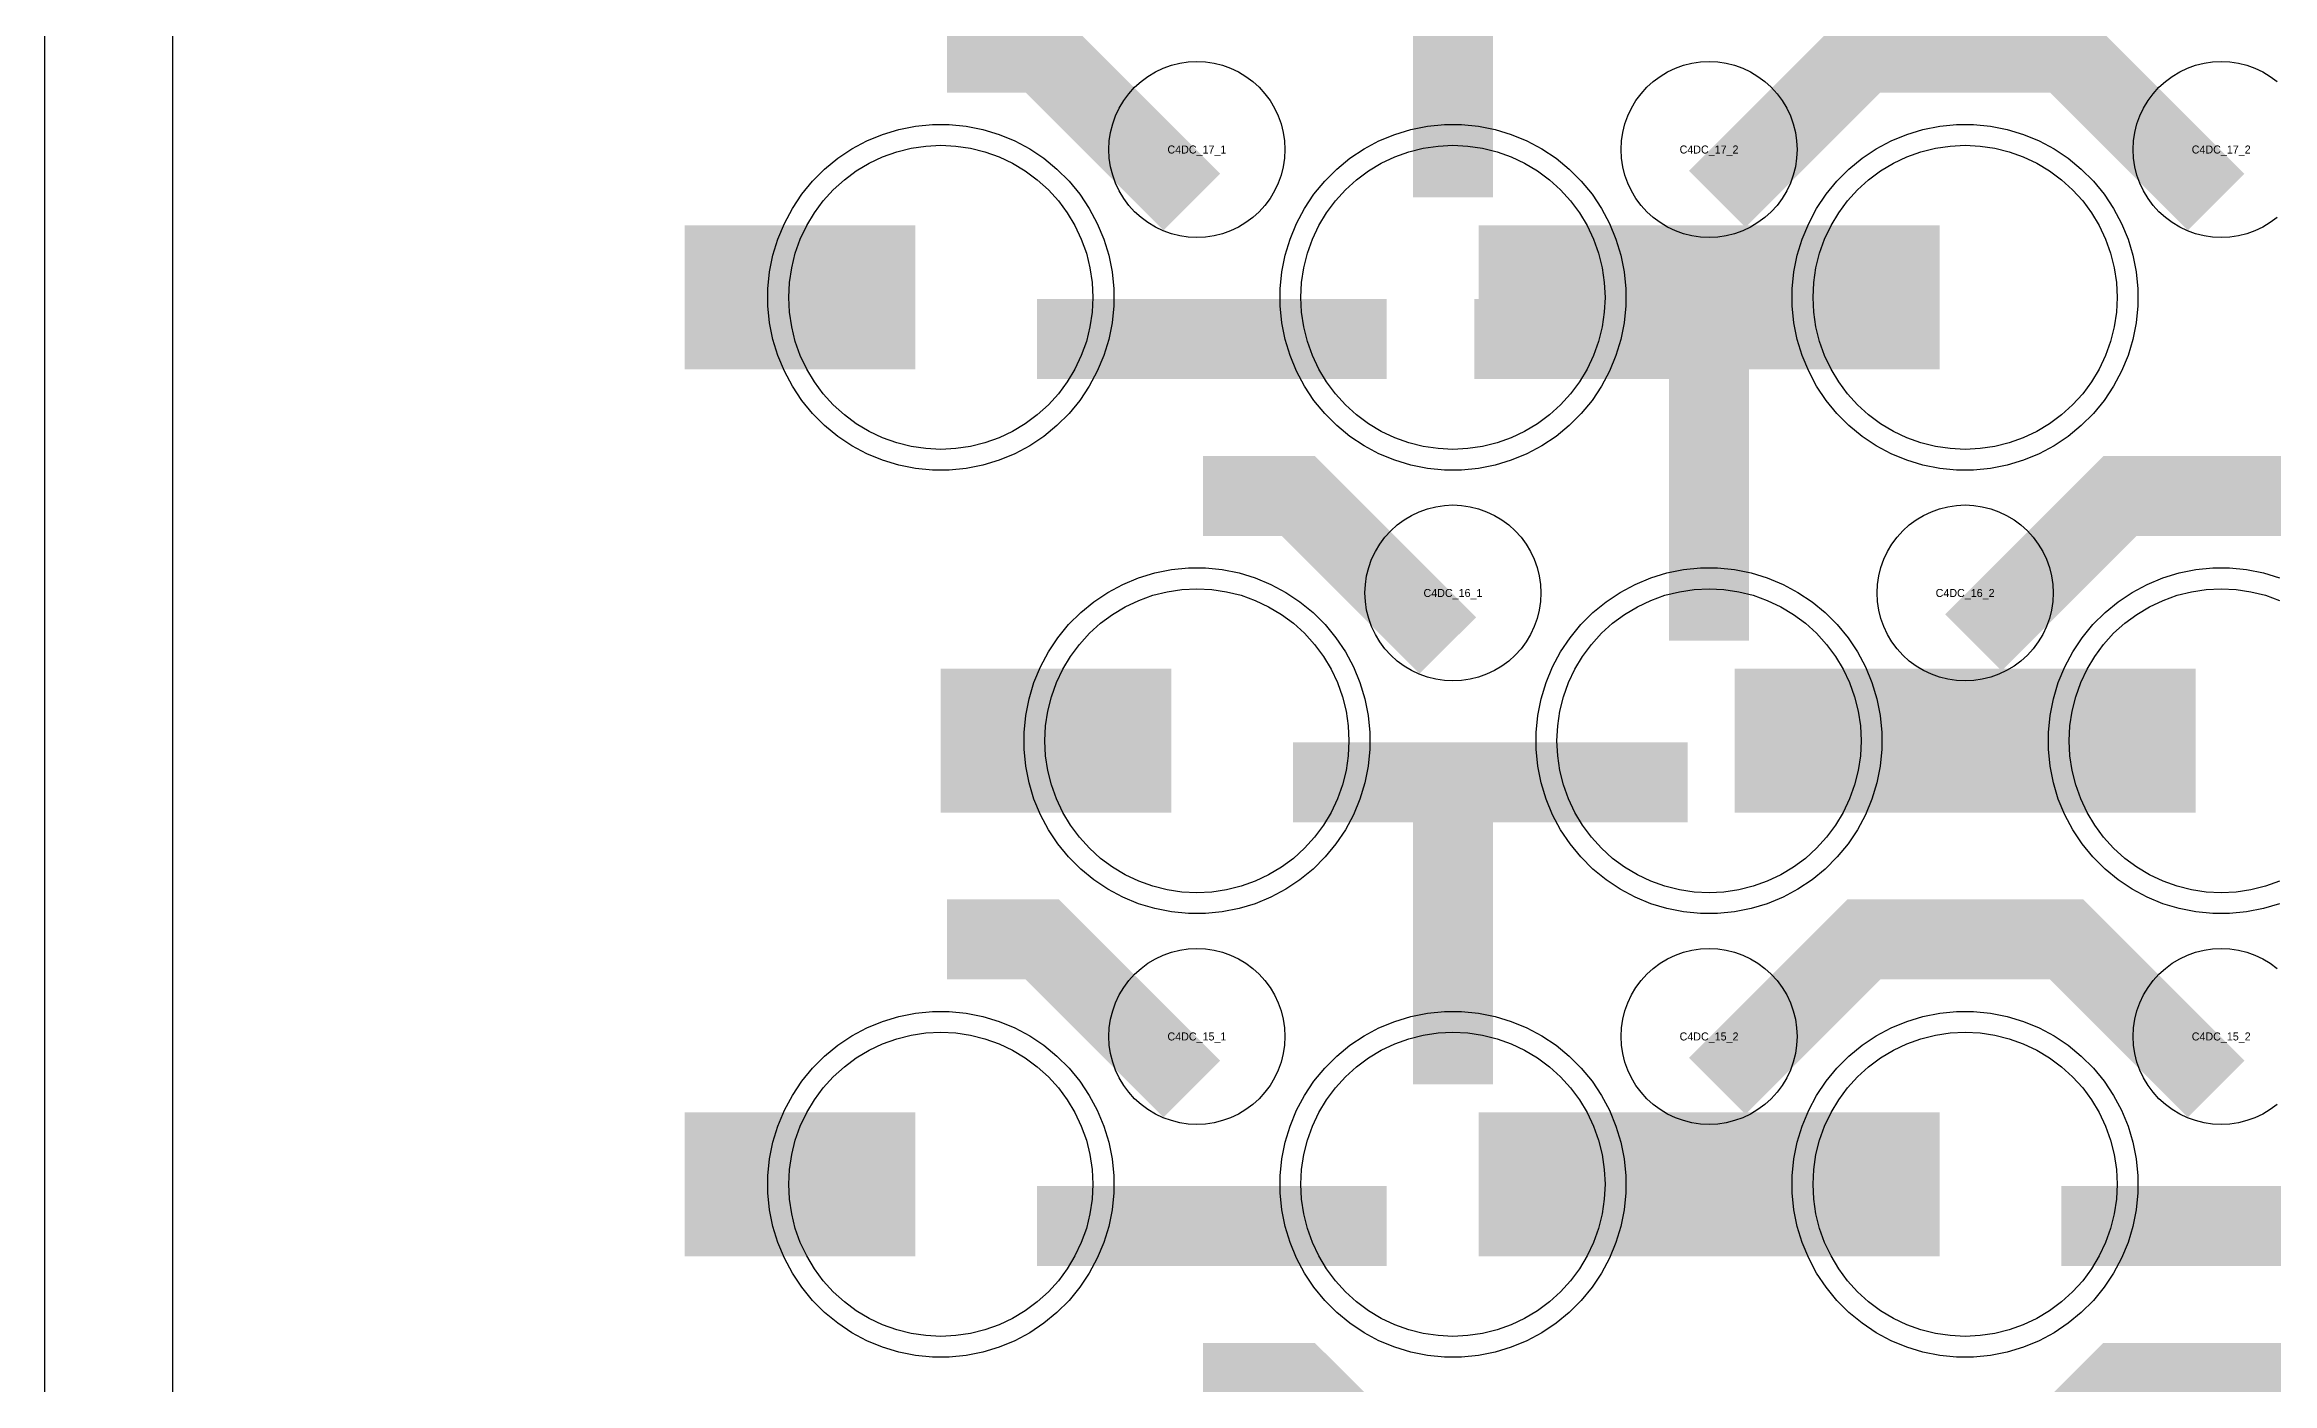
# Model space of a CAD drawing. Extents: x -11880 to 11880, y -14992 to 14992.
# Drawn here: x -11880 to -11184, y -12823 to -12405 of the extents above; entities that cross this region are included whole.
import ezdxf
from ezdxf.enums import TextEntityAlignment as Align

# ---------------------------------------------------------------- set-up
doc = ezdxf.new("R2010")
doc.units = 0
doc.header["$MEASUREMENT"] = 0
for name, color, linetype in [('GDS_775_DT_237', 138, 'CONTINUOUS'), ('OUTLINE', 30, 'CONTINUOUS'), ('RDL1_FS', 34, 'CONTINUOUS'), ('RDL_BS', 160, 'CONTINUOUS')]:
    doc.layers.add(name, color=color, linetype=linetype)

msp = doc.modelspace()

# ---------------------------------------------------------------- linework, layer by layer
at = {"layer": 'OUTLINE'}
for points in [[(-11880, -14992.5), (11880, -14992.5), (11880, 14992.5), (-11880, 14992.5)], [(-11840, -14952.5), (11840, -14952.5), (11840, 14952.5), (-11840, 14952.5)]]:
    msp.add_lwpolyline(points, close=True, dxfattribs=at)
at = {"layer": 'RDL1_FS'}
for points in [[(-11600, -12531.484), (-11604.657, -12531.255), (-11609.268, -12530.571), (-11613.791, -12529.439), (-11618.181, -12527.867), (-11622.395, -12525.875), (-11626.395, -12523.477), (-11630.14, -12520.699), (-11633.594, -12517.569), (-11636.724, -12514.115), (-11639.502, -12510.37), (-11641.9, -12506.37), (-11643.892, -12502.156), (-11645.464, -12497.766), (-11646.596, -12493.243), (-11647.28, -12488.632), (-11647.509, -12483.975), (-11647.28, -12479.318), (-11646.596, -12474.707), (-11645.464, -12470.184), (-11643.892, -12465.794), (-11641.9, -12461.58), (-11639.502, -12457.58), (-11636.724, -12453.835), (-11633.594, -12450.381), (-11630.14, -12447.251), (-11626.395, -12444.473), (-11622.395, -12442.075), (-11618.181, -12440.083), (-11613.791, -12438.511), (-11609.268, -12437.379), (-11604.657, -12436.695), (-11600, -12436.466), (-11595.343, -12436.695), (-11590.732, -12437.379), (-11586.209, -12438.511), (-11581.819, -12440.083), (-11577.605, -12442.075), (-11573.605, -12444.473), (-11569.86, -12447.251), (-11566.406, -12450.381), (-11563.276, -12453.835), (-11560.498, -12457.58), (-11558.1, -12461.58), (-11556.108, -12465.794), (-11554.536, -12470.184), (-11553.404, -12474.707), (-11552.72, -12479.318), (-11552.491, -12483.975), (-11552.72, -12488.632), (-11553.404, -12493.243), (-11554.536, -12497.766), (-11556.108, -12502.156), (-11558.1, -12506.37), (-11560.498, -12510.37), (-11563.276, -12514.115), (-11566.406, -12517.569), (-11569.86, -12520.699), (-11573.605, -12523.477), (-11577.605, -12525.875), (-11581.819, -12527.867), (-11586.209, -12529.439), (-11590.732, -12530.571), (-11595.343, -12531.255)], [(-11440, -12531.484), (-11444.657, -12531.255), (-11449.268, -12530.571), (-11453.791, -12529.439), (-11458.181, -12527.867), (-11462.395, -12525.875), (-11466.395, -12523.477), (-11470.14, -12520.699), (-11473.594, -12517.569), (-11476.724, -12514.115), (-11479.502, -12510.37), (-11481.9, -12506.37), (-11483.892, -12502.156), (-11485.464, -12497.766), (-11486.596, -12493.243), (-11487.28, -12488.632), (-11487.509, -12483.975), (-11487.28, -12479.318), (-11486.596, -12474.707), (-11485.464, -12470.184), (-11483.892, -12465.794), (-11481.9, -12461.58), (-11479.502, -12457.58), (-11476.724, -12453.835), (-11473.594, -12450.381), (-11470.14, -12447.251), (-11466.395, -12444.473), (-11462.395, -12442.075), (-11458.181, -12440.083), (-11453.791, -12438.511), (-11449.268, -12437.379), (-11444.657, -12436.695), (-11440, -12436.466), (-11435.343, -12436.695), (-11430.732, -12437.379), (-11426.209, -12438.511), (-11421.819, -12440.083), (-11417.605, -12442.075), (-11413.605, -12444.473), (-11409.86, -12447.251), (-11406.406, -12450.381), (-11403.276, -12453.835), (-11400.498, -12457.58), (-11398.1, -12461.58), (-11396.108, -12465.794), (-11394.536, -12470.184), (-11393.404, -12474.707), (-11392.72, -12479.318), (-11392.491, -12483.975), (-11392.72, -12488.632), (-11393.404, -12493.243), (-11394.536, -12497.766), (-11396.108, -12502.156), (-11398.1, -12506.37), (-11400.498, -12510.37), (-11403.276, -12514.115), (-11406.406, -12517.569), (-11409.86, -12520.699), (-11413.605, -12523.477), (-11417.605, -12525.875), (-11421.819, -12527.867), (-11426.209, -12529.439), (-11430.732, -12530.571), (-11435.343, -12531.255)], [(-11280, -12531.484), (-11284.657, -12531.255), (-11289.268, -12530.571), (-11293.791, -12529.439), (-11298.181, -12527.867), (-11302.395, -12525.875), (-11306.395, -12523.477), (-11310.14, -12520.699), (-11313.594, -12517.569), (-11316.724, -12514.115), (-11319.502, -12510.37), (-11321.9, -12506.37), (-11323.892, -12502.156), (-11325.464, -12497.766), (-11326.596, -12493.243), (-11327.28, -12488.632), (-11327.509, -12483.975), (-11327.28, -12479.318), (-11326.596, -12474.707), (-11325.464, -12470.184), (-11323.892, -12465.794), (-11321.9, -12461.58), (-11319.502, -12457.58), (-11316.724, -12453.835), (-11313.594, -12450.381), (-11310.14, -12447.251), (-11306.395, -12444.473), (-11302.395, -12442.075), (-11298.181, -12440.083), (-11293.791, -12438.511), (-11289.268, -12437.379), (-11284.657, -12436.695), (-11280, -12436.466), (-11275.343, -12436.695), (-11270.732, -12437.379), (-11266.209, -12438.511), (-11261.819, -12440.083), (-11257.605, -12442.075), (-11253.605, -12444.473), (-11249.86, -12447.251), (-11246.406, -12450.381), (-11243.276, -12453.835), (-11240.498, -12457.58), (-11238.1, -12461.58), (-11236.108, -12465.794), (-11234.536, -12470.184), (-11233.404, -12474.707), (-11232.72, -12479.318), (-11232.491, -12483.975), (-11232.72, -12488.632), (-11233.404, -12493.243), (-11234.536, -12497.766), (-11236.108, -12502.156), (-11238.1, -12506.37), (-11240.498, -12510.37), (-11243.276, -12514.115), (-11246.406, -12517.569), (-11249.86, -12520.699), (-11253.605, -12523.477), (-11257.605, -12525.875), (-11261.819, -12527.867), (-11266.209, -12529.439), (-11270.732, -12530.571), (-11275.343, -12531.255)], [(-11520, -12670.049), (-11524.657, -12669.82), (-11529.268, -12669.136), (-11533.791, -12668.004), (-11538.181, -12666.432), (-11542.395, -12664.44), (-11546.395, -12662.042), (-11550.14, -12659.264), (-11553.594, -12656.134), (-11556.724, -12652.68), (-11559.502, -12648.935), (-11561.9, -12644.935), (-11563.892, -12640.721), (-11565.464, -12636.331), (-11566.596, -12631.808), (-11567.28, -12627.197), (-11567.509, -12622.54), (-11567.28, -12617.883), (-11566.596, -12613.272), (-11565.464, -12608.749), (-11563.892, -12604.359), (-11561.9, -12600.145), (-11559.502, -12596.145), (-11556.724, -12592.4), (-11553.594, -12588.946), (-11550.14, -12585.816), (-11546.395, -12583.038), (-11542.395, -12580.64), (-11538.181, -12578.648), (-11533.791, -12577.076), (-11529.268, -12575.944), (-11524.657, -12575.26), (-11520, -12575.031), (-11515.343, -12575.26), (-11510.732, -12575.944), (-11506.209, -12577.076), (-11501.819, -12578.648), (-11497.605, -12580.64), (-11493.605, -12583.038), (-11489.86, -12585.816), (-11486.406, -12588.946), (-11483.276, -12592.4), (-11480.498, -12596.145), (-11478.1, -12600.145), (-11476.108, -12604.359), (-11474.536, -12608.749), (-11473.404, -12613.272), (-11472.72, -12617.883), (-11472.491, -12622.54), (-11472.72, -12627.197), (-11473.404, -12631.808), (-11474.536, -12636.331), (-11476.108, -12640.721), (-11478.1, -12644.935), (-11480.498, -12648.935), (-11483.276, -12652.68), (-11486.406, -12656.134), (-11489.86, -12659.264), (-11493.605, -12662.042), (-11497.605, -12664.44), (-11501.819, -12666.432), (-11506.209, -12668.004), (-11510.732, -12669.136), (-11515.343, -12669.82)], [(-11360, -12670.049), (-11364.657, -12669.82), (-11369.268, -12669.136), (-11373.791, -12668.004), (-11378.181, -12666.432), (-11382.395, -12664.44), (-11386.395, -12662.042), (-11390.14, -12659.264), (-11393.594, -12656.134), (-11396.724, -12652.68), (-11399.502, -12648.935), (-11401.9, -12644.935), (-11403.892, -12640.721), (-11405.464, -12636.331), (-11406.596, -12631.808), (-11407.28, -12627.197), (-11407.509, -12622.54), (-11407.28, -12617.883), (-11406.596, -12613.272), (-11405.464, -12608.749), (-11403.892, -12604.359), (-11401.9, -12600.145), (-11399.502, -12596.145), (-11396.724, -12592.4), (-11393.594, -12588.946), (-11390.14, -12585.816), (-11386.395, -12583.038), (-11382.395, -12580.64), (-11378.181, -12578.648), (-11373.791, -12577.076), (-11369.268, -12575.944), (-11364.657, -12575.26), (-11360, -12575.031), (-11355.343, -12575.26), (-11350.732, -12575.944), (-11346.209, -12577.076), (-11341.819, -12578.648), (-11337.605, -12580.64), (-11333.605, -12583.038), (-11329.86, -12585.816), (-11326.406, -12588.946), (-11323.276, -12592.4), (-11320.498, -12596.145), (-11318.1, -12600.145), (-11316.108, -12604.359), (-11314.536, -12608.749), (-11313.404, -12613.272), (-11312.72, -12617.883), (-11312.491, -12622.54), (-11312.72, -12627.197), (-11313.404, -12631.808), (-11314.536, -12636.331), (-11316.108, -12640.721), (-11318.1, -12644.935), (-11320.498, -12648.935), (-11323.276, -12652.68), (-11326.406, -12656.134), (-11329.86, -12659.264), (-11333.605, -12662.042), (-11337.605, -12664.44), (-11341.819, -12666.432), (-11346.209, -12668.004), (-11350.732, -12669.136), (-11355.343, -12669.82)], [(-11600, -12808.614), (-11604.657, -12808.385), (-11609.268, -12807.701), (-11613.791, -12806.569), (-11618.181, -12804.997), (-11622.395, -12803.005), (-11626.395, -12800.607), (-11630.14, -12797.829), (-11633.594, -12794.699), (-11636.724, -12791.245), (-11639.502, -12787.5), (-11641.9, -12783.5), (-11643.892, -12779.286), (-11645.464, -12774.896), (-11646.596, -12770.373), (-11647.28, -12765.762), (-11647.509, -12761.105), (-11647.28, -12756.448), (-11646.596, -12751.837), (-11645.464, -12747.314), (-11643.892, -12742.924), (-11641.9, -12738.71), (-11639.502, -12734.71), (-11636.724, -12730.965), (-11633.594, -12727.511), (-11630.14, -12724.381), (-11626.395, -12721.603), (-11622.395, -12719.205), (-11618.181, -12717.213), (-11613.791, -12715.641), (-11609.268, -12714.509), (-11604.657, -12713.825), (-11600, -12713.596), (-11595.343, -12713.825), (-11590.732, -12714.509), (-11586.209, -12715.641), (-11581.819, -12717.213), (-11577.605, -12719.205), (-11573.605, -12721.603), (-11569.86, -12724.381), (-11566.406, -12727.511), (-11563.276, -12730.965), (-11560.498, -12734.71), (-11558.1, -12738.71), (-11556.108, -12742.924), (-11554.536, -12747.314), (-11553.404, -12751.837), (-11552.72, -12756.448), (-11552.491, -12761.105), (-11552.72, -12765.762), (-11553.404, -12770.373), (-11554.536, -12774.896), (-11556.108, -12779.286), (-11558.1, -12783.5), (-11560.498, -12787.5), (-11563.276, -12791.245), (-11566.406, -12794.699), (-11569.86, -12797.829), (-11573.605, -12800.607), (-11577.605, -12803.005), (-11581.819, -12804.997), (-11586.209, -12806.569), (-11590.732, -12807.701), (-11595.343, -12808.385)], [(-11440, -12808.614), (-11444.657, -12808.385), (-11449.268, -12807.701), (-11453.791, -12806.569), (-11458.181, -12804.997), (-11462.395, -12803.005), (-11466.395, -12800.607), (-11470.14, -12797.829), (-11473.594, -12794.699), (-11476.724, -12791.245), (-11479.502, -12787.5), (-11481.9, -12783.5), (-11483.892, -12779.286), (-11485.464, -12774.896), (-11486.596, -12770.373), (-11487.28, -12765.762), (-11487.509, -12761.105), (-11487.28, -12756.448), (-11486.596, -12751.837), (-11485.464, -12747.314), (-11483.892, -12742.924), (-11481.9, -12738.71), (-11479.502, -12734.71), (-11476.724, -12730.965), (-11473.594, -12727.511), (-11470.14, -12724.381), (-11466.395, -12721.603), (-11462.395, -12719.205), (-11458.181, -12717.213), (-11453.791, -12715.641), (-11449.268, -12714.509), (-11444.657, -12713.825), (-11440, -12713.596), (-11435.343, -12713.825), (-11430.732, -12714.509), (-11426.209, -12715.641), (-11421.819, -12717.213), (-11417.605, -12719.205), (-11413.605, -12721.603), (-11409.86, -12724.381), (-11406.406, -12727.511), (-11403.276, -12730.965), (-11400.498, -12734.71), (-11398.1, -12738.71), (-11396.108, -12742.924), (-11394.536, -12747.314), (-11393.404, -12751.837), (-11392.72, -12756.448), (-11392.491, -12761.105), (-11392.72, -12765.762), (-11393.404, -12770.373), (-11394.536, -12774.896), (-11396.108, -12779.286), (-11398.1, -12783.5), (-11400.498, -12787.5), (-11403.276, -12791.245), (-11406.406, -12794.699), (-11409.86, -12797.829), (-11413.605, -12800.607), (-11417.605, -12803.005), (-11421.819, -12804.997), (-11426.209, -12806.569), (-11430.732, -12807.701), (-11435.343, -12808.385)], [(-11280, -12808.614), (-11284.657, -12808.385), (-11289.268, -12807.701), (-11293.791, -12806.569), (-11298.181, -12804.997), (-11302.395, -12803.005), (-11306.395, -12800.607), (-11310.14, -12797.829), (-11313.594, -12794.699), (-11316.724, -12791.245), (-11319.502, -12787.5), (-11321.9, -12783.5), (-11323.892, -12779.286), (-11325.464, -12774.896), (-11326.596, -12770.373), (-11327.28, -12765.762), (-11327.509, -12761.105), (-11327.28, -12756.448), (-11326.596, -12751.837), (-11325.464, -12747.314), (-11323.892, -12742.924), (-11321.9, -12738.71), (-11319.502, -12734.71), (-11316.724, -12730.965), (-11313.594, -12727.511), (-11310.14, -12724.381), (-11306.395, -12721.603), (-11302.395, -12719.205), (-11298.181, -12717.213), (-11293.791, -12715.641), (-11289.268, -12714.509), (-11284.657, -12713.825), (-11280, -12713.596), (-11275.343, -12713.825), (-11270.732, -12714.509), (-11266.209, -12715.641), (-11261.819, -12717.213), (-11257.605, -12719.205), (-11253.605, -12721.603), (-11249.86, -12724.381), (-11246.406, -12727.511), (-11243.276, -12730.965), (-11240.498, -12734.71), (-11238.1, -12738.71), (-11236.108, -12742.924), (-11234.536, -12747.314), (-11233.404, -12751.837), (-11232.72, -12756.448), (-11232.491, -12761.105), (-11232.72, -12765.762), (-11233.404, -12770.373), (-11234.536, -12774.896), (-11236.108, -12779.286), (-11238.1, -12783.5), (-11240.498, -12787.5), (-11243.276, -12791.245), (-11246.406, -12794.699), (-11249.86, -12797.829), (-11253.605, -12800.607), (-11257.605, -12803.005), (-11261.819, -12804.997), (-11266.209, -12806.569), (-11270.732, -12807.701), (-11275.343, -12808.385)]]:
    msp.add_lwpolyline(points, close=True, dxfattribs=at)
for points in [[(-11679.998, -12483.975, 45, 45, 0), (-11607.998, -12483.975, 45, 45, 0)], [(-11431.998, -12483.975, 45, 45, 0), (-11359.998, -12483.975, 45, 45, 0)], [(-11359.998, -12483.975, 45, 45, 0), (-11287.998, -12483.975, 45, 45, 0)], [(-11599.998, -12622.54, 45, 45, 0), (-11527.998, -12622.54, 45, 45, 0)], [(-11351.998, -12622.54, 45, 45, 0), (-11279.998, -12622.54, 45, 45, 0)], [(-11279.998, -12622.54, 45, 45, 0), (-11207.998, -12622.54, 45, 45, 0)], [(-11679.998, -12761.105, 45, 45, 0), (-11607.998, -12761.105, 45, 45, 0)], [(-11431.998, -12761.105, 45, 45, 0), (-11359.998, -12761.105, 45, 45, 0)], [(-11359.998, -12761.105, 45, 45, 0), (-11287.998, -12761.105, 45, 45, 0)]]:
    msp.add_lwpolyline(points, format="xyseb", dxfattribs=at)
msp.add_lwpolyline([(-11181.819, -12666.432), (-11186.209, -12668.004), (-11190.732, -12669.136), (-11195.343, -12669.82), (-11200, -12670.049), (-11204.657, -12669.82), (-11209.268, -12669.136), (-11213.791, -12668.004), (-11218.181, -12666.432), (-11222.395, -12664.44), (-11226.395, -12662.042), (-11230.14, -12659.264), (-11233.594, -12656.134), (-11236.724, -12652.68), (-11239.502, -12648.935), (-11241.9, -12644.935), (-11243.892, -12640.721), (-11245.464, -12636.331), (-11246.596, -12631.808), (-11247.28, -12627.197), (-11247.509, -12622.54), (-11247.28, -12617.883), (-11246.596, -12613.272), (-11245.464, -12608.749), (-11243.892, -12604.359), (-11241.9, -12600.145), (-11239.502, -12596.145), (-11236.724, -12592.4), (-11233.594, -12588.946), (-11230.14, -12585.816), (-11226.395, -12583.038), (-11222.395, -12580.64), (-11218.181, -12578.648), (-11213.791, -12577.076), (-11209.268, -12575.944), (-11204.657, -12575.26), (-11200, -12575.031), (-11195.343, -12575.26), (-11190.732, -12575.944), (-11186.209, -12577.076), (-11181.819, -12578.648)], dxfattribs=at)
at = {"layer": 'RDL_BS'}
for points in [[(-11440, -12452.7, 25, 25, 0), (-11440, -12345.923, 25, 25, 0)], [(-11440, -12452.7, 25, 25, 0), (-11440, -12345.923, 25, 25, 0)], [(-11521.599, -12454.188, 25, 25, 0), (-11568.313, -12407.474, 25, 25, 0), (-11598.071, -12407.474, 25, 25, 0)], [(-11357.438, -12453.289, 25, 25, 0), (-11311.623, -12407.474, 25, 25, 0), (-11278.07, -12407.474, 25, 25, 0)], [(-11201.599, -12454.188, 25, 25, 0), (-11248.313, -12407.474, 25, 25, 0), (-11278.071, -12407.474, 25, 25, 0)], [(-11360, -12591.265, 25, 25, 0), (-11360, -12484.488, 25, 25, 0)], [(-11360, -12591.265, 25, 25, 0), (-11360, -12484.488, 25, 25, 0)], [(-11569.984, -12496.988, 25, 25, 0), (-11460.719, -12496.988, 25, 25, 0)], [(-11347.5, -12496.988, 25, 25, 0), (-11433.333, -12496.988, 25, 25, 0)], [(-11347.5, -12496.988, 25, 25, 0), (-11412.167, -12496.988, 25, 25, 0)], [(-11441.599, -12592.753, 25, 25, 0), (-11488.313, -12546.039, 25, 25, 0), (-11518.071, -12546.039, 25, 25, 0)], [(-11277.438, -12591.854, 25, 25, 0), (-11231.623, -12546.039, 25, 25, 0), (-11198.07, -12546.039, 25, 25, 0)], [(-11121.599, -12592.753, 25, 25, 0), (-11168.313, -12546.039, 25, 25, 0), (-11198.071, -12546.039, 25, 25, 0)], [(-11440, -12729.83, 25, 25, 0), (-11440, -12623.053, 25, 25, 0)], [(-11440, -12729.83, 25, 25, 0), (-11440, -12623.053, 25, 25, 0)], [(-11489.984, -12635.553, 25, 25, 0), (-11380.719, -12635.553, 25, 25, 0)], [(-11452.5, -12635.553, 25, 25, 0), (-11387.833, -12635.553, 25, 25, 0)], [(-11452.5, -12635.553, 25, 25, 0), (-11366.667, -12635.553, 25, 25, 0)], [(-11521.599, -12731.318, 25, 25, 0), (-11568.313, -12684.604, 25, 25, 0), (-11598.071, -12684.604, 25, 25, 0)], [(-11357.438, -12730.419, 25, 25, 0), (-11311.623, -12684.604, 25, 25, 0), (-11278.07, -12684.604, 25, 25, 0)], [(-11201.599, -12731.318, 25, 25, 0), (-11248.313, -12684.604, 25, 25, 0), (-11278.071, -12684.604, 25, 25, 0)], [(-11569.984, -12774.118, 25, 25, 0), (-11460.719, -12774.118, 25, 25, 0)], [(-11249.984, -12774.118, 25, 25, 0), (-11140.719, -12774.118, 25, 25, 0)], [(-11441.599, -12869.878, 25, 25, 0), (-11488.313, -12823.164, 25, 25, 0), (-11518.071, -12823.164, 25, 25, 0)], [(-11277.438, -12868.979, 25, 25, 0), (-11231.623, -12823.164, 25, 25, 0), (-11198.07, -12823.164, 25, 25, 0)], [(-11121.599, -12869.878, 25, 25, 0), (-11168.313, -12823.164, 25, 25, 0), (-11198.071, -12823.164, 25, 25, 0)]]:
    msp.add_lwpolyline(points, format="xyseb", dxfattribs=at)
for points in [[(-11520, -12465.281), (-11522.693, -12465.149), (-11525.365, -12464.753), (-11527.984, -12464.096), (-11530.519, -12463.189), (-11532.956, -12462.037), (-11535.28, -12460.644), (-11537.443, -12459.041), (-11539.442, -12457.229), (-11541.254, -12455.23), (-11542.857, -12453.067), (-11544.25, -12450.743), (-11545.402, -12448.306), (-11546.309, -12445.771), (-11546.966, -12443.152), (-11547.362, -12440.48), (-11547.494, -12437.787), (-11547.362, -12435.094), (-11546.966, -12432.422), (-11546.309, -12429.803), (-11545.402, -12427.268), (-11544.25, -12424.831), (-11542.857, -12422.507), (-11541.254, -12420.344), (-11539.442, -12418.345), (-11537.443, -12416.533), (-11535.28, -12414.93), (-11532.956, -12413.537), (-11530.519, -12412.385), (-11527.984, -12411.478), (-11525.365, -12410.821), (-11522.693, -12410.425), (-11520, -12410.293), (-11517.307, -12410.425), (-11514.635, -12410.821), (-11512.016, -12411.478), (-11509.481, -12412.385), (-11507.044, -12413.537), (-11504.72, -12414.93), (-11502.557, -12416.533), (-11500.558, -12418.345), (-11498.746, -12420.344), (-11497.143, -12422.507), (-11495.75, -12424.831), (-11494.598, -12427.268), (-11493.691, -12429.803), (-11493.034, -12432.422), (-11492.638, -12435.094), (-11492.506, -12437.787), (-11492.638, -12440.48), (-11493.034, -12443.152), (-11493.691, -12445.771), (-11494.598, -12448.306), (-11495.75, -12450.743), (-11497.143, -12453.067), (-11498.746, -12455.23), (-11500.558, -12457.229), (-11502.557, -12459.041), (-11504.72, -12460.644), (-11507.044, -12462.037), (-11509.481, -12463.189), (-11512.016, -12464.096), (-11514.635, -12464.753), (-11517.307, -12465.149)], [(-11360, -12465.281), (-11362.693, -12465.149), (-11365.365, -12464.753), (-11367.984, -12464.096), (-11370.519, -12463.189), (-11372.956, -12462.037), (-11375.28, -12460.644), (-11377.443, -12459.041), (-11379.442, -12457.229), (-11381.254, -12455.23), (-11382.857, -12453.067), (-11384.25, -12450.743), (-11385.402, -12448.306), (-11386.309, -12445.771), (-11386.966, -12443.152), (-11387.362, -12440.48), (-11387.494, -12437.787), (-11387.362, -12435.094), (-11386.966, -12432.422), (-11386.309, -12429.803), (-11385.402, -12427.268), (-11384.25, -12424.831), (-11382.857, -12422.507), (-11381.254, -12420.344), (-11379.442, -12418.345), (-11377.443, -12416.533), (-11375.28, -12414.93), (-11372.956, -12413.537), (-11370.519, -12412.385), (-11367.984, -12411.478), (-11365.365, -12410.821), (-11362.693, -12410.425), (-11360, -12410.293), (-11357.307, -12410.425), (-11354.635, -12410.821), (-11352.016, -12411.478), (-11349.481, -12412.385), (-11347.044, -12413.537), (-11344.72, -12414.93), (-11342.557, -12416.533), (-11340.558, -12418.345), (-11338.746, -12420.344), (-11337.143, -12422.507), (-11335.75, -12424.831), (-11334.598, -12427.268), (-11333.691, -12429.803), (-11333.034, -12432.422), (-11332.638, -12435.094), (-11332.506, -12437.787), (-11332.638, -12440.48), (-11333.034, -12443.152), (-11333.691, -12445.771), (-11334.598, -12448.306), (-11335.75, -12450.743), (-11337.143, -12453.067), (-11338.746, -12455.23), (-11340.558, -12457.229), (-11342.557, -12459.041), (-11344.72, -12460.644), (-11347.044, -12462.037), (-11349.481, -12463.189), (-11352.016, -12464.096), (-11354.635, -12464.753), (-11357.307, -12465.149)], [(-11602.644, -12537.975), (-11607.938, -12537.458), (-11613.165, -12536.412), (-11618.205, -12534.881), (-11623.115, -12532.85), (-11627.777, -12530.358), (-11632.191, -12527.411), (-11636.292, -12524.049), (-11640.074, -12520.267), (-11643.436, -12516.166), (-11646.383, -12511.752), (-11648.875, -12507.09), (-11650.906, -12502.18), (-11652.437, -12497.14), (-11653.483, -12491.913), (-11654, -12486.619), (-11654, -12481.331), (-11653.483, -12476.037), (-11652.437, -12470.81), (-11650.906, -12465.77), (-11648.875, -12460.86), (-11646.383, -12456.198), (-11643.436, -12451.784), (-11640.074, -12447.683), (-11636.292, -12443.901), (-11632.191, -12440.539), (-11627.777, -12437.592), (-11623.115, -12435.1), (-11618.205, -12433.069), (-11613.165, -12431.538), (-11607.938, -12430.492), (-11602.644, -12429.975), (-11597.356, -12429.975), (-11592.062, -12430.492), (-11586.835, -12431.538), (-11581.795, -12433.069), (-11576.885, -12435.1), (-11572.223, -12437.592), (-11567.809, -12440.539), (-11563.708, -12443.901), (-11559.926, -12447.683), (-11556.564, -12451.784), (-11553.617, -12456.198), (-11551.125, -12460.86), (-11549.094, -12465.77), (-11547.563, -12470.81), (-11546.517, -12476.037), (-11546, -12481.331), (-11546, -12486.619), (-11546.517, -12491.913), (-11547.563, -12497.14), (-11549.094, -12502.18), (-11551.125, -12507.09), (-11553.617, -12511.752), (-11556.564, -12516.166), (-11559.926, -12520.267), (-11563.708, -12524.049), (-11567.809, -12527.411), (-11572.223, -12530.358), (-11576.885, -12532.85), (-11581.795, -12534.881), (-11586.835, -12536.412), (-11592.062, -12537.458), (-11597.356, -12537.975)], [(-11442.644, -12537.975), (-11447.938, -12537.458), (-11453.165, -12536.412), (-11458.205, -12534.881), (-11463.115, -12532.85), (-11467.777, -12530.358), (-11472.191, -12527.411), (-11476.292, -12524.049), (-11480.074, -12520.267), (-11483.436, -12516.166), (-11486.383, -12511.752), (-11488.875, -12507.09), (-11490.906, -12502.18), (-11492.437, -12497.14), (-11493.483, -12491.913), (-11494, -12486.619), (-11494, -12481.331), (-11493.483, -12476.037), (-11492.437, -12470.81), (-11490.906, -12465.77), (-11488.875, -12460.86), (-11486.383, -12456.198), (-11483.436, -12451.784), (-11480.074, -12447.683), (-11476.292, -12443.901), (-11472.191, -12440.539), (-11467.777, -12437.592), (-11463.115, -12435.1), (-11458.205, -12433.069), (-11453.165, -12431.538), (-11447.938, -12430.492), (-11442.644, -12429.975), (-11437.356, -12429.975), (-11432.062, -12430.492), (-11426.835, -12431.538), (-11421.795, -12433.069), (-11416.885, -12435.1), (-11412.223, -12437.592), (-11407.809, -12440.539), (-11403.708, -12443.901), (-11399.926, -12447.683), (-11396.564, -12451.784), (-11393.617, -12456.198), (-11391.125, -12460.86), (-11389.094, -12465.77), (-11387.563, -12470.81), (-11386.517, -12476.037), (-11386, -12481.331), (-11386, -12486.619), (-11386.517, -12491.913), (-11387.563, -12497.14), (-11389.094, -12502.18), (-11391.125, -12507.09), (-11393.617, -12511.752), (-11396.564, -12516.166), (-11399.926, -12520.267), (-11403.708, -12524.049), (-11407.809, -12527.411), (-11412.223, -12530.358), (-11416.885, -12532.85), (-11421.795, -12534.881), (-11426.835, -12536.412), (-11432.062, -12537.458), (-11437.356, -12537.975)], [(-11282.644, -12537.975), (-11287.938, -12537.458), (-11293.165, -12536.412), (-11298.205, -12534.881), (-11303.115, -12532.85), (-11307.777, -12530.358), (-11312.191, -12527.411), (-11316.292, -12524.049), (-11320.074, -12520.267), (-11323.436, -12516.166), (-11326.383, -12511.752), (-11328.875, -12507.09), (-11330.906, -12502.18), (-11332.437, -12497.14), (-11333.483, -12491.913), (-11334, -12486.619), (-11334, -12481.331), (-11333.483, -12476.037), (-11332.437, -12470.81), (-11330.906, -12465.77), (-11328.875, -12460.86), (-11326.383, -12456.198), (-11323.436, -12451.784), (-11320.074, -12447.683), (-11316.292, -12443.901), (-11312.191, -12440.539), (-11307.777, -12437.592), (-11303.115, -12435.1), (-11298.205, -12433.069), (-11293.165, -12431.538), (-11287.938, -12430.492), (-11282.644, -12429.975), (-11277.356, -12429.975), (-11272.062, -12430.492), (-11266.835, -12431.538), (-11261.795, -12433.069), (-11256.885, -12435.1), (-11252.223, -12437.592), (-11247.809, -12440.539), (-11243.708, -12443.901), (-11239.926, -12447.683), (-11236.564, -12451.784), (-11233.617, -12456.198), (-11231.125, -12460.86), (-11229.094, -12465.77), (-11227.563, -12470.81), (-11226.517, -12476.037), (-11226, -12481.331), (-11226, -12486.619), (-11226.517, -12491.913), (-11227.563, -12497.14), (-11229.094, -12502.18), (-11231.125, -12507.09), (-11233.617, -12511.752), (-11236.564, -12516.166), (-11239.926, -12520.267), (-11243.708, -12524.049), (-11247.809, -12527.411), (-11252.223, -12530.358), (-11256.885, -12532.85), (-11261.795, -12534.881), (-11266.835, -12536.412), (-11272.062, -12537.458), (-11277.356, -12537.975)], [(-11440, -12603.846), (-11442.693, -12603.714), (-11445.365, -12603.318), (-11447.984, -12602.661), (-11450.519, -12601.754), (-11452.956, -12600.602), (-11455.28, -12599.209), (-11457.443, -12597.606), (-11459.442, -12595.794), (-11461.254, -12593.795), (-11462.857, -12591.632), (-11464.25, -12589.308), (-11465.402, -12586.871), (-11466.309, -12584.336), (-11466.966, -12581.717), (-11467.362, -12579.045), (-11467.494, -12576.352), (-11467.362, -12573.659), (-11466.966, -12570.987), (-11466.309, -12568.368), (-11465.402, -12565.833), (-11464.25, -12563.396), (-11462.857, -12561.072), (-11461.254, -12558.909), (-11459.442, -12556.91), (-11457.443, -12555.098), (-11455.28, -12553.495), (-11452.956, -12552.102), (-11450.519, -12550.95), (-11447.984, -12550.043), (-11445.365, -12549.386), (-11442.693, -12548.99), (-11440, -12548.858), (-11437.307, -12548.99), (-11434.635, -12549.386), (-11432.016, -12550.043), (-11429.481, -12550.95), (-11427.044, -12552.102), (-11424.72, -12553.495), (-11422.557, -12555.098), (-11420.558, -12556.91), (-11418.746, -12558.909), (-11417.143, -12561.072), (-11415.75, -12563.396), (-11414.598, -12565.833), (-11413.691, -12568.368), (-11413.034, -12570.987), (-11412.638, -12573.659), (-11412.506, -12576.352), (-11412.638, -12579.045), (-11413.034, -12581.717), (-11413.691, -12584.336), (-11414.598, -12586.871), (-11415.75, -12589.308), (-11417.143, -12591.632), (-11418.746, -12593.795), (-11420.558, -12595.794), (-11422.557, -12597.606), (-11424.72, -12599.209), (-11427.044, -12600.602), (-11429.481, -12601.754), (-11432.016, -12602.661), (-11434.635, -12603.318), (-11437.307, -12603.714)], [(-11280, -12603.846), (-11282.693, -12603.714), (-11285.365, -12603.318), (-11287.984, -12602.661), (-11290.519, -12601.754), (-11292.956, -12600.602), (-11295.28, -12599.209), (-11297.443, -12597.606), (-11299.442, -12595.794), (-11301.254, -12593.795), (-11302.857, -12591.632), (-11304.25, -12589.308), (-11305.402, -12586.871), (-11306.309, -12584.336), (-11306.966, -12581.717), (-11307.362, -12579.045), (-11307.494, -12576.352), (-11307.362, -12573.659), (-11306.966, -12570.987), (-11306.309, -12568.368), (-11305.402, -12565.833), (-11304.25, -12563.396), (-11302.857, -12561.072), (-11301.254, -12558.909), (-11299.442, -12556.91), (-11297.443, -12555.098), (-11295.28, -12553.495), (-11292.956, -12552.102), (-11290.519, -12550.95), (-11287.984, -12550.043), (-11285.365, -12549.386), (-11282.693, -12548.99), (-11280, -12548.858), (-11277.307, -12548.99), (-11274.635, -12549.386), (-11272.016, -12550.043), (-11269.481, -12550.95), (-11267.044, -12552.102), (-11264.72, -12553.495), (-11262.557, -12555.098), (-11260.558, -12556.91), (-11258.746, -12558.909), (-11257.143, -12561.072), (-11255.75, -12563.396), (-11254.598, -12565.833), (-11253.691, -12568.368), (-11253.034, -12570.987), (-11252.638, -12573.659), (-11252.506, -12576.352), (-11252.638, -12579.045), (-11253.034, -12581.717), (-11253.691, -12584.336), (-11254.598, -12586.871), (-11255.75, -12589.308), (-11257.143, -12591.632), (-11258.746, -12593.795), (-11260.558, -12595.794), (-11262.557, -12597.606), (-11264.72, -12599.209), (-11267.044, -12600.602), (-11269.481, -12601.754), (-11272.016, -12602.661), (-11274.635, -12603.318), (-11277.307, -12603.714)], [(-11522.644, -12676.54), (-11527.938, -12676.023), (-11533.165, -12674.977), (-11538.205, -12673.446), (-11543.115, -12671.415), (-11547.777, -12668.923), (-11552.191, -12665.976), (-11556.292, -12662.614), (-11560.074, -12658.832), (-11563.436, -12654.731), (-11566.383, -12650.317), (-11568.875, -12645.655), (-11570.906, -12640.745), (-11572.437, -12635.705), (-11573.483, -12630.478), (-11574, -12625.184), (-11574, -12619.896), (-11573.483, -12614.602), (-11572.437, -12609.375), (-11570.906, -12604.335), (-11568.875, -12599.425), (-11566.383, -12594.763), (-11563.436, -12590.349), (-11560.074, -12586.248), (-11556.292, -12582.466), (-11552.191, -12579.104), (-11547.777, -12576.157), (-11543.115, -12573.665), (-11538.205, -12571.634), (-11533.165, -12570.103), (-11527.938, -12569.057), (-11522.644, -12568.54), (-11517.356, -12568.54), (-11512.062, -12569.057), (-11506.835, -12570.103), (-11501.795, -12571.634), (-11496.885, -12573.665), (-11492.223, -12576.157), (-11487.809, -12579.104), (-11483.708, -12582.466), (-11479.926, -12586.248), (-11476.564, -12590.349), (-11473.617, -12594.763), (-11471.125, -12599.425), (-11469.094, -12604.335), (-11467.563, -12609.375), (-11466.517, -12614.602), (-11466, -12619.896), (-11466, -12625.184), (-11466.517, -12630.478), (-11467.563, -12635.705), (-11469.094, -12640.745), (-11471.125, -12645.655), (-11473.617, -12650.317), (-11476.564, -12654.731), (-11479.926, -12658.832), (-11483.708, -12662.614), (-11487.809, -12665.976), (-11492.223, -12668.923), (-11496.885, -12671.415), (-11501.795, -12673.446), (-11506.835, -12674.977), (-11512.062, -12676.023), (-11517.356, -12676.54)], [(-11362.644, -12676.54), (-11367.938, -12676.023), (-11373.165, -12674.977), (-11378.205, -12673.446), (-11383.115, -12671.415), (-11387.777, -12668.923), (-11392.191, -12665.976), (-11396.292, -12662.614), (-11400.074, -12658.832), (-11403.436, -12654.731), (-11406.383, -12650.317), (-11408.875, -12645.655), (-11410.906, -12640.745), (-11412.437, -12635.705), (-11413.483, -12630.478), (-11414, -12625.184), (-11414, -12619.896), (-11413.483, -12614.602), (-11412.437, -12609.375), (-11410.906, -12604.335), (-11408.875, -12599.425), (-11406.383, -12594.763), (-11403.436, -12590.349), (-11400.074, -12586.248), (-11396.292, -12582.466), (-11392.191, -12579.104), (-11387.777, -12576.157), (-11383.115, -12573.665), (-11378.205, -12571.634), (-11373.165, -12570.103), (-11367.938, -12569.057), (-11362.644, -12568.54), (-11357.356, -12568.54), (-11352.062, -12569.057), (-11346.835, -12570.103), (-11341.795, -12571.634), (-11336.885, -12573.665), (-11332.223, -12576.157), (-11327.809, -12579.104), (-11323.708, -12582.466), (-11319.926, -12586.248), (-11316.564, -12590.349), (-11313.617, -12594.763), (-11311.125, -12599.425), (-11309.094, -12604.335), (-11307.563, -12609.375), (-11306.517, -12614.602), (-11306, -12619.896), (-11306, -12625.184), (-11306.517, -12630.478), (-11307.563, -12635.705), (-11309.094, -12640.745), (-11311.125, -12645.655), (-11313.617, -12650.317), (-11316.564, -12654.731), (-11319.926, -12658.832), (-11323.708, -12662.614), (-11327.809, -12665.976), (-11332.223, -12668.923), (-11336.885, -12671.415), (-11341.795, -12673.446), (-11346.835, -12674.977), (-11352.062, -12676.023), (-11357.356, -12676.54)], [(-11520, -12742.411), (-11522.693, -12742.279), (-11525.365, -12741.883), (-11527.984, -12741.226), (-11530.519, -12740.319), (-11532.956, -12739.167), (-11535.28, -12737.774), (-11537.443, -12736.171), (-11539.442, -12734.359), (-11541.254, -12732.36), (-11542.857, -12730.197), (-11544.25, -12727.873), (-11545.402, -12725.436), (-11546.309, -12722.901), (-11546.966, -12720.282), (-11547.362, -12717.61), (-11547.494, -12714.917), (-11547.362, -12712.224), (-11546.966, -12709.552), (-11546.309, -12706.933), (-11545.402, -12704.398), (-11544.25, -12701.961), (-11542.857, -12699.637), (-11541.254, -12697.474), (-11539.442, -12695.475), (-11537.443, -12693.663), (-11535.28, -12692.06), (-11532.956, -12690.667), (-11530.519, -12689.515), (-11527.984, -12688.608), (-11525.365, -12687.951), (-11522.693, -12687.555), (-11520, -12687.423), (-11517.307, -12687.555), (-11514.635, -12687.951), (-11512.016, -12688.608), (-11509.481, -12689.515), (-11507.044, -12690.667), (-11504.72, -12692.06), (-11502.557, -12693.663), (-11500.558, -12695.475), (-11498.746, -12697.474), (-11497.143, -12699.637), (-11495.75, -12701.961), (-11494.598, -12704.398), (-11493.691, -12706.933), (-11493.034, -12709.552), (-11492.638, -12712.224), (-11492.506, -12714.917), (-11492.638, -12717.61), (-11493.034, -12720.282), (-11493.691, -12722.901), (-11494.598, -12725.436), (-11495.75, -12727.873), (-11497.143, -12730.197), (-11498.746, -12732.36), (-11500.558, -12734.359), (-11502.557, -12736.171), (-11504.72, -12737.774), (-11507.044, -12739.167), (-11509.481, -12740.319), (-11512.016, -12741.226), (-11514.635, -12741.883), (-11517.307, -12742.279)], [(-11360, -12742.411), (-11362.693, -12742.279), (-11365.365, -12741.883), (-11367.984, -12741.226), (-11370.519, -12740.319), (-11372.956, -12739.167), (-11375.28, -12737.774), (-11377.443, -12736.171), (-11379.442, -12734.359), (-11381.254, -12732.36), (-11382.857, -12730.197), (-11384.25, -12727.873), (-11385.402, -12725.436), (-11386.309, -12722.901), (-11386.966, -12720.282), (-11387.362, -12717.61), (-11387.494, -12714.917), (-11387.362, -12712.224), (-11386.966, -12709.552), (-11386.309, -12706.933), (-11385.402, -12704.398), (-11384.25, -12701.961), (-11382.857, -12699.637), (-11381.254, -12697.474), (-11379.442, -12695.475), (-11377.443, -12693.663), (-11375.28, -12692.06), (-11372.956, -12690.667), (-11370.519, -12689.515), (-11367.984, -12688.608), (-11365.365, -12687.951), (-11362.693, -12687.555), (-11360, -12687.423), (-11357.307, -12687.555), (-11354.635, -12687.951), (-11352.016, -12688.608), (-11349.481, -12689.515), (-11347.044, -12690.667), (-11344.72, -12692.06), (-11342.557, -12693.663), (-11340.558, -12695.475), (-11338.746, -12697.474), (-11337.143, -12699.637), (-11335.75, -12701.961), (-11334.598, -12704.398), (-11333.691, -12706.933), (-11333.034, -12709.552), (-11332.638, -12712.224), (-11332.506, -12714.917), (-11332.638, -12717.61), (-11333.034, -12720.282), (-11333.691, -12722.901), (-11334.598, -12725.436), (-11335.75, -12727.873), (-11337.143, -12730.197), (-11338.746, -12732.36), (-11340.558, -12734.359), (-11342.557, -12736.171), (-11344.72, -12737.774), (-11347.044, -12739.167), (-11349.481, -12740.319), (-11352.016, -12741.226), (-11354.635, -12741.883), (-11357.307, -12742.279)], [(-11602.644, -12815.105), (-11607.938, -12814.588), (-11613.165, -12813.542), (-11618.205, -12812.011), (-11623.115, -12809.98), (-11627.777, -12807.488), (-11632.191, -12804.541), (-11636.292, -12801.179), (-11640.074, -12797.397), (-11643.436, -12793.296), (-11646.383, -12788.882), (-11648.875, -12784.22), (-11650.906, -12779.31), (-11652.437, -12774.27), (-11653.483, -12769.043), (-11654, -12763.749), (-11654, -12758.461), (-11653.483, -12753.167), (-11652.437, -12747.94), (-11650.906, -12742.9), (-11648.875, -12737.99), (-11646.383, -12733.328), (-11643.436, -12728.914), (-11640.074, -12724.813), (-11636.292, -12721.031), (-11632.191, -12717.669), (-11627.777, -12714.722), (-11623.115, -12712.23), (-11618.205, -12710.199), (-11613.165, -12708.668), (-11607.938, -12707.622), (-11602.644, -12707.105), (-11597.356, -12707.105), (-11592.062, -12707.622), (-11586.835, -12708.668), (-11581.795, -12710.199), (-11576.885, -12712.23), (-11572.223, -12714.722), (-11567.809, -12717.669), (-11563.708, -12721.031), (-11559.926, -12724.813), (-11556.564, -12728.914), (-11553.617, -12733.328), (-11551.125, -12737.99), (-11549.094, -12742.9), (-11547.563, -12747.94), (-11546.517, -12753.167), (-11546, -12758.461), (-11546, -12763.749), (-11546.517, -12769.043), (-11547.563, -12774.27), (-11549.094, -12779.31), (-11551.125, -12784.22), (-11553.617, -12788.882), (-11556.564, -12793.296), (-11559.926, -12797.397), (-11563.708, -12801.179), (-11567.809, -12804.541), (-11572.223, -12807.488), (-11576.885, -12809.98), (-11581.795, -12812.011), (-11586.835, -12813.542), (-11592.062, -12814.588), (-11597.356, -12815.105)], [(-11442.644, -12815.105), (-11447.938, -12814.588), (-11453.165, -12813.542), (-11458.205, -12812.011), (-11463.115, -12809.98), (-11467.777, -12807.488), (-11472.191, -12804.541), (-11476.292, -12801.179), (-11480.074, -12797.397), (-11483.436, -12793.296), (-11486.383, -12788.882), (-11488.875, -12784.22), (-11490.906, -12779.31), (-11492.437, -12774.27), (-11493.483, -12769.043), (-11494, -12763.749), (-11494, -12758.461), (-11493.483, -12753.167), (-11492.437, -12747.94), (-11490.906, -12742.9), (-11488.875, -12737.99), (-11486.383, -12733.328), (-11483.436, -12728.914), (-11480.074, -12724.813), (-11476.292, -12721.031), (-11472.191, -12717.669), (-11467.777, -12714.722), (-11463.115, -12712.23), (-11458.205, -12710.199), (-11453.165, -12708.668), (-11447.938, -12707.622), (-11442.644, -12707.105), (-11437.356, -12707.105), (-11432.062, -12707.622), (-11426.835, -12708.668), (-11421.795, -12710.199), (-11416.885, -12712.23), (-11412.223, -12714.722), (-11407.809, -12717.669), (-11403.708, -12721.031), (-11399.926, -12724.813), (-11396.564, -12728.914), (-11393.617, -12733.328), (-11391.125, -12737.99), (-11389.094, -12742.9), (-11387.563, -12747.94), (-11386.517, -12753.167), (-11386, -12758.461), (-11386, -12763.749), (-11386.517, -12769.043), (-11387.563, -12774.27), (-11389.094, -12779.31), (-11391.125, -12784.22), (-11393.617, -12788.882), (-11396.564, -12793.296), (-11399.926, -12797.397), (-11403.708, -12801.179), (-11407.809, -12804.541), (-11412.223, -12807.488), (-11416.885, -12809.98), (-11421.795, -12812.011), (-11426.835, -12813.542), (-11432.062, -12814.588), (-11437.356, -12815.105)], [(-11282.644, -12815.105), (-11287.938, -12814.588), (-11293.165, -12813.542), (-11298.205, -12812.011), (-11303.115, -12809.98), (-11307.777, -12807.488), (-11312.191, -12804.541), (-11316.292, -12801.179), (-11320.074, -12797.397), (-11323.436, -12793.296), (-11326.383, -12788.882), (-11328.875, -12784.22), (-11330.906, -12779.31), (-11332.437, -12774.27), (-11333.483, -12769.043), (-11334, -12763.749), (-11334, -12758.461), (-11333.483, -12753.167), (-11332.437, -12747.94), (-11330.906, -12742.9), (-11328.875, -12737.99), (-11326.383, -12733.328), (-11323.436, -12728.914), (-11320.074, -12724.813), (-11316.292, -12721.031), (-11312.191, -12717.669), (-11307.777, -12714.722), (-11303.115, -12712.23), (-11298.205, -12710.199), (-11293.165, -12708.668), (-11287.938, -12707.622), (-11282.644, -12707.105), (-11277.356, -12707.105), (-11272.062, -12707.622), (-11266.835, -12708.668), (-11261.795, -12710.199), (-11256.885, -12712.23), (-11252.223, -12714.722), (-11247.809, -12717.669), (-11243.708, -12721.031), (-11239.926, -12724.813), (-11236.564, -12728.914), (-11233.617, -12733.328), (-11231.125, -12737.99), (-11229.094, -12742.9), (-11227.563, -12747.94), (-11226.517, -12753.167), (-11226, -12758.461), (-11226, -12763.749), (-11226.517, -12769.043), (-11227.563, -12774.27), (-11229.094, -12779.31), (-11231.125, -12784.22), (-11233.617, -12788.882), (-11236.564, -12793.296), (-11239.926, -12797.397), (-11243.708, -12801.179), (-11247.809, -12804.541), (-11252.223, -12807.488), (-11256.885, -12809.98), (-11261.795, -12812.011), (-11266.835, -12813.542), (-11272.062, -12814.588), (-11277.356, -12815.105)]]:
    msp.add_lwpolyline(points, close=True, dxfattribs=at)
for points in [[(-11182.557, -12459.041), (-11184.72, -12460.644), (-11187.044, -12462.037), (-11189.481, -12463.189), (-11192.016, -12464.096), (-11194.635, -12464.753), (-11197.307, -12465.149), (-11200, -12465.281), (-11202.693, -12465.149), (-11205.365, -12464.753), (-11207.984, -12464.096), (-11210.519, -12463.189), (-11212.956, -12462.037), (-11215.28, -12460.644), (-11217.443, -12459.041), (-11219.442, -12457.229), (-11221.254, -12455.23), (-11222.857, -12453.067), (-11224.25, -12450.743), (-11225.402, -12448.306), (-11226.309, -12445.771), (-11226.966, -12443.152), (-11227.362, -12440.48), (-11227.494, -12437.787), (-11227.362, -12435.094), (-11226.966, -12432.422), (-11226.309, -12429.803), (-11225.402, -12427.268), (-11224.25, -12424.831), (-11222.857, -12422.507), (-11221.254, -12420.344), (-11219.442, -12418.345), (-11217.443, -12416.533), (-11215.28, -12414.93), (-11212.956, -12413.537), (-11210.519, -12412.385), (-11207.984, -12411.478), (-11205.365, -12410.821), (-11202.693, -12410.425), (-11200, -12410.293), (-11197.307, -12410.425), (-11194.635, -12410.821), (-11192.016, -12411.478), (-11189.481, -12412.385), (-11187.044, -12413.537), (-11184.72, -12414.93), (-11182.557, -12416.533)], [(-11181.795, -12673.446), (-11186.835, -12674.977), (-11192.062, -12676.023), (-11197.356, -12676.54), (-11202.644, -12676.54), (-11207.938, -12676.023), (-11213.165, -12674.977), (-11218.205, -12673.446), (-11223.115, -12671.415), (-11227.777, -12668.923), (-11232.191, -12665.976), (-11236.292, -12662.614), (-11240.074, -12658.832), (-11243.436, -12654.731), (-11246.383, -12650.317), (-11248.875, -12645.655), (-11250.906, -12640.745), (-11252.437, -12635.705), (-11253.483, -12630.478), (-11254, -12625.184), (-11254, -12619.896), (-11253.483, -12614.602), (-11252.437, -12609.375), (-11250.906, -12604.335), (-11248.875, -12599.425), (-11246.383, -12594.763), (-11243.436, -12590.349), (-11240.074, -12586.248), (-11236.292, -12582.466), (-11232.191, -12579.104), (-11227.777, -12576.157), (-11223.115, -12573.665), (-11218.205, -12571.634), (-11213.165, -12570.103), (-11207.938, -12569.057), (-11202.644, -12568.54), (-11197.356, -12568.54), (-11192.062, -12569.057), (-11186.835, -12570.103), (-11181.795, -12571.634)], [(-11182.557, -12736.171), (-11184.72, -12737.774), (-11187.044, -12739.167), (-11189.481, -12740.319), (-11192.016, -12741.226), (-11194.635, -12741.883), (-11197.307, -12742.279), (-11200, -12742.411), (-11202.693, -12742.279), (-11205.365, -12741.883), (-11207.984, -12741.226), (-11210.519, -12740.319), (-11212.956, -12739.167), (-11215.28, -12737.774), (-11217.443, -12736.171), (-11219.442, -12734.359), (-11221.254, -12732.36), (-11222.857, -12730.197), (-11224.25, -12727.873), (-11225.402, -12725.436), (-11226.309, -12722.901), (-11226.966, -12720.282), (-11227.362, -12717.61), (-11227.494, -12714.917), (-11227.362, -12712.224), (-11226.966, -12709.552), (-11226.309, -12706.933), (-11225.402, -12704.398), (-11224.25, -12701.961), (-11222.857, -12699.637), (-11221.254, -12697.474), (-11219.442, -12695.475), (-11217.443, -12693.663), (-11215.28, -12692.06), (-11212.956, -12690.667), (-11210.519, -12689.515), (-11207.984, -12688.608), (-11205.365, -12687.951), (-11202.693, -12687.555), (-11200, -12687.423), (-11197.307, -12687.555), (-11194.635, -12687.951), (-11192.016, -12688.608), (-11189.481, -12689.515), (-11187.044, -12690.667), (-11184.72, -12692.06), (-11182.557, -12693.663)]]:
    msp.add_lwpolyline(points, dxfattribs=at)

# ---------------------------------------------------------------- texts
at = {"layer": 'GDS_775_DT_237'}
for s, p in [('C4DC_17_1', (-11520, -12437.787)), ('C4DC_17_1', (-11520, -12437.787)), ('C4DC_17_2', (-11360, -12437.787)), ('C4DC_17_2', (-11360, -12437.787)), ('C4DC_17_2', (-11200, -12437.787)), ('C4DC_17_2', (-11200, -12437.787)), ('C4DC_16_1', (-11440, -12576.352)), ('C4DC_16_1', (-11440, -12576.352)), ('C4DC_16_2', (-11280, -12576.352)), ('C4DC_16_2', (-11280, -12576.352)), ('C4DC_15_1', (-11520, -12714.917)), ('C4DC_15_1', (-11520, -12714.917)), ('C4DC_15_2', (-11360, -12714.917)), ('C4DC_15_2', (-11360, -12714.917)), ('C4DC_15_2', (-11200, -12714.917)), ('C4DC_15_2', (-11200, -12714.917))]:
    msp.add_text(s, height=2.5, dxfattribs=at).set_placement(p, align=Align.MIDDLE_CENTER)

doc.saveas('drawing.dxf')
